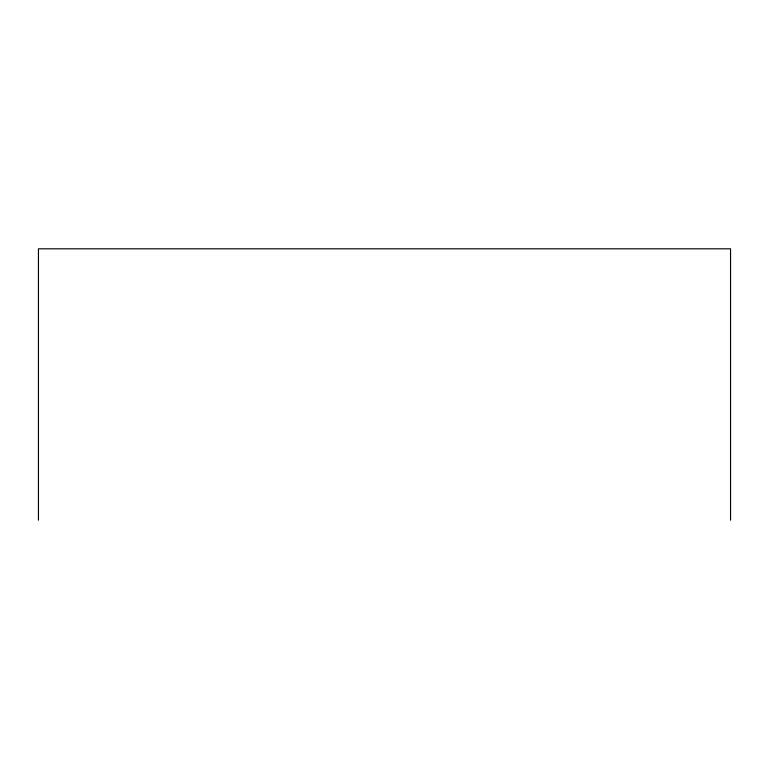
<?xml version="1.0" encoding="UTF-8"?>
<svg xmlns="http://www.w3.org/2000/svg" width="769" height="769" viewBox="0 0 769 769"><rect width="100%" height="100%" fill="white"/><g stroke="black" fill="none" stroke-linecap="round" stroke-linejoin="round"><path stroke-width="1.15" d="M730.55 520.19L730.55 248.81L38.45 248.81L38.45 520.19"/></g></svg>
